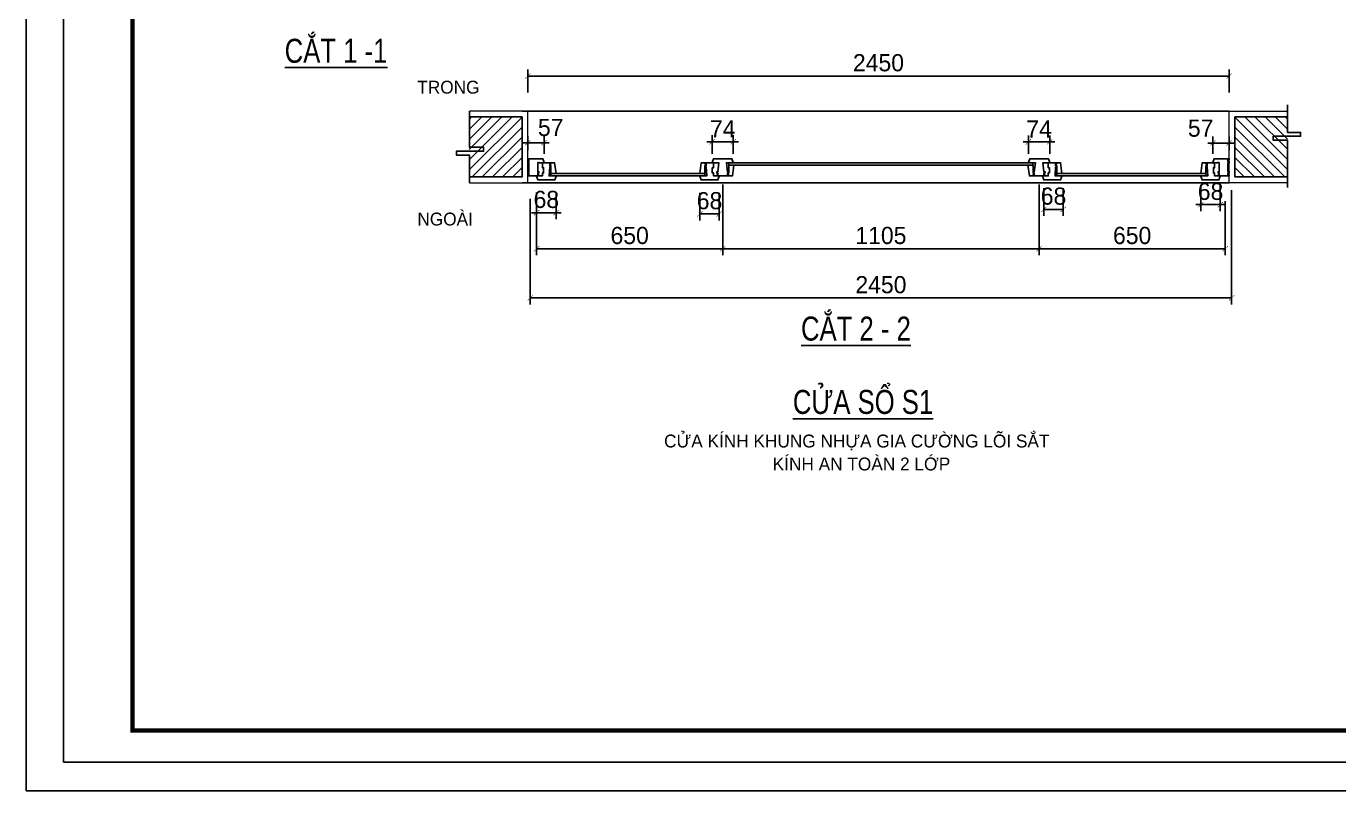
# Model space of a CAD drawing. Header units: millimetres. Extents: x -34806 to 662668, y 63228 to 99452.
# Drawn here: x 583520 to 588104, y 78156 to 80825 of the extents above; entities that cross this region are included whole.
import ezdxf

# ---------------------------------------------------------------- set-up
doc = ezdxf.new("R2010")
doc.units = ezdxf.units.MM
doc.header["$LTSCALE"] = 200
doc.header["$MEASUREMENT"] = 0
doc.header["$PDMODE"] = 3
doc.header["$PDSIZE"] = 50
doc.layers.get('0').update_dxf_attribs({"color": 95, "linetype": 'CONTINUOUS'})
doc.layers.get('DEFPOINTS').update_dxf_attribs({"linetype": 'CONTINUOUS'})
for name, color, linetype in [('8', 1, 'CONTINUOUS'), ('COT', 2, 'CONTINUOUS'), ('DIM', 1, 'CONTINUOUS'), ('KHUNGTEN', 7, 'CONTINUOUS'), ('TEXT', 7, 'CONTINUOUS'), ('TPTA-Concrete', 7, 'CONTINUOUS'), ('wood', 254, 'CONTINUOUS')]:
    doc.layers.add(name, color=color, linetype=linetype)
doc.layers.add('hacth', color=251, linetype='CONTINUOUS', lineweight=13)
doc.layers.add('hatch', color=251, linetype='CONTINUOUS', lineweight=5)
doc.styles.add('@hai text dim', font='VHAVAN.ttf')
doc.styles.add('VNCC-COM', font='VHAVAN.ttf', dxfattribs={"width": 0.8})
doc.styles.add('VNCC-SIM', font='VHAVAN.ttf', dxfattribs={"width": 0.85})
doc.dimstyles.new('DIM10', dxfattribs={"dimscale": 15, "dimtxt": 4, "dimasz": 1.2, "dimexe": 1.5, "dimexo": 2, "dimgap": 1, "dimtad": 1, "dimdec": 0, "dimzin": 0, "dimdsep": 46, "dimtxsty": '@hai text dim', "dimblk": 'ARCHTICK', "dimcen": 0.09, "dimclrd": 8, "dimclre": 8, "dimclrt": 7, "dimadec": 0, "dimazin": 0, "dimtfac": 0.25, "dimtdec": 0, "dimtix": 1, "dimtmove": 1, "dimatfit": 0, "dimldrblk": 'NONE', "dimfxl": 1, "dimtolj": 1, "dimtzin": 0, "dimlwd": -1, "dimlwe": -1, "dimarcsym": 0})

# ---------------------------------------------------------------- blocks, each defined once
blk = doc.blocks.new('_ArchTick')
at = {"layer": 'DIM', "color": 150}
blk.add_lwpolyline([(0.5, 0.5, 0.133, 0, 0), (0, 0, 0, 0.133, 0), (-0.5, -0.5, 0.133, 0.133, 0)], format="xyseb", dxfattribs=at)
blk = doc.blocks.new('*D966')
at = {"layer": '8', "color": 8}
for p, q in [((585271.3, 80594), (585271.3, 80674.2)), ((585271.3, 80651.7), (587721.3, 80651.7)), ((587721.3, 80594), (587721.3, 80674.2))]:
    blk.add_line(p, q, dxfattribs=at)
at = {"layer": 'DEFPOINTS', "color": 0}
for p in [(587721.3, 80651.7), (585271.3, 80564), (587721.3, 80564)]:
    blk.add_point(p, dxfattribs=at)
at = {"layer": '8', "color": 8, "xscale": 18, "yscale": 18, "zscale": 18, "rotation": 180}
blk.add_blockref('_ArchTick', (585271.3, 80651.7), dxfattribs=at)
at = {"layer": '8', "color": 8, "xscale": 18, "yscale": 18, "zscale": 18}
blk.add_blockref('_ArchTick', (587721.3, 80651.7), dxfattribs=at)
at = {"layer": '8', "color": 7, "insert": (586496.3, 80697.7), "char_height": 60, "attachment_point": 5, "style": '@hai text dim'}
blk.add_mtext('\\A1;2450', dxfattribs=at)
blk = doc.blocks.new('_None')
blk = doc.blocks.new('*D969')
at = {"layer": '8', "color": 8}
for p, q in [((587729.9, 80252.9), (587729.9, 79854)), ((585280, 80222.9), (585280, 79854)), ((585280, 79876.5), (587729.9, 79876.5))]:
    blk.add_line(p, q, dxfattribs=at)
at = {"layer": 'DEFPOINTS', "color": 0}
for p in [(587729.9, 80282.9), (585280, 80252.9), (587729.9, 79876.5)]:
    blk.add_point(p, dxfattribs=at)
at = {"layer": '8', "color": 8, "xscale": 18, "yscale": 18, "zscale": 18, "rotation": 180}
blk.add_blockref('_ArchTick', (585280, 79876.5), dxfattribs=at)
at = {"layer": '8', "color": 8, "xscale": 18, "yscale": 18, "zscale": 18}
blk.add_blockref('_ArchTick', (587729.9, 79876.5), dxfattribs=at)
at = {"layer": '8', "color": 7, "insert": (586504.9, 79922.5), "char_height": 60, "attachment_point": 5, "style": '@hai text dim'}
blk.add_mtext('\\A1;2450', dxfattribs=at)
blk = doc.blocks.new('*D970')
at = {"layer": '8', "color": 8}
for p, q in [((585302.3, 80244.8), (585302.3, 80151.9)), ((585370.3, 80244.2), (585370.3, 80151.9)), ((585302.3, 80174.4), (585284.3, 80174.4)), ((585302.3, 80174.4), (585370.3, 80174.4)), ((585370.3, 80174.4), (585388.3, 80174.4))]:
    blk.add_line(p, q, dxfattribs=at)
at = {"layer": 'DEFPOINTS', "color": 0}
for p in [(585302.3, 80274.8), (585370.3, 80274.2), (585370.3, 80174.4)]:
    blk.add_point(p, dxfattribs=at)
at = {"layer": '8', "color": 8, "xscale": 18, "yscale": 18, "zscale": 18}
blk.add_blockref('_ArchTick', (585302.3, 80174.4), dxfattribs=at)
at = {"layer": '8', "color": 8, "xscale": 18, "yscale": 18, "zscale": 18, "rotation": 180}
blk.add_blockref('_ArchTick', (585370.3, 80174.4), dxfattribs=at)
at = {"layer": '8', "color": 7, "insert": (585336.3, 80220.4), "char_height": 60, "attachment_point": 5, "style": '@hai text dim'}
blk.add_mtext('\\A1;68', dxfattribs=at)
blk = doc.blocks.new('*D1252')
at = {"color": 8}
for p, q in [((585271.3, 80418.8), (585253.3, 80418.8)), ((585271.3, 80392.8), (585271.3, 80441.3)), ((585271.3, 80418.8), (585328.3, 80418.8)), ((585328.3, 80380.1), (585328.3, 80441.3)), ((585328.3, 80418.8), (585346.3, 80418.8))]:
    blk.add_line(p, q, dxfattribs=at)
at = {"layer": 'DEFPOINTS', "color": 0}
for p in [(585328.3, 80418.8), (585271.3, 80362.8), (585328.3, 80350.1)]:
    blk.add_point(p, dxfattribs=at)
at = {"color": 8, "xscale": 18, "yscale": 18, "zscale": 18}
blk.add_blockref('_ArchTick', (585271.3, 80418.8), dxfattribs=at)
at = {"color": 8, "xscale": 18, "yscale": 18, "zscale": 18, "rotation": 180}
blk.add_blockref('_ArchTick', (585328.3, 80418.8), dxfattribs=at)
at = {"color": 7, "insert": (585351.5, 80471.6), "char_height": 60, "attachment_point": 5, "style": '@hai text dim'}
blk.add_mtext('\\A1;57', dxfattribs=at)
blk = doc.blocks.new('*D1253')
at = {"layer": '8', "color": 8}
for p, q in [((585915.3, 80422.1), (585897.3, 80422.1)), ((585915.3, 80380.1), (585915.3, 80444.6)), ((585915.3, 80422.1), (585989.3, 80422.1)), ((585989.3, 80379.5), (585989.3, 80444.6)), ((585989.3, 80422.1), (586007.3, 80422.1))]:
    blk.add_line(p, q, dxfattribs=at)
at = {"layer": 'DEFPOINTS', "color": 0}
for p in [(585989.3, 80422.1), (585915.3, 80350.1), (585989.3, 80349.5)]:
    blk.add_point(p, dxfattribs=at)
at = {"layer": '8', "color": 8, "xscale": 18, "yscale": 18, "zscale": 18}
blk.add_blockref('_ArchTick', (585915.3, 80422.1), dxfattribs=at)
at = {"layer": '8', "color": 8, "xscale": 18, "yscale": 18, "zscale": 18, "rotation": 180}
blk.add_blockref('_ArchTick', (585989.3, 80422.1), dxfattribs=at)
at = {"layer": '8', "color": 7, "insert": (585952.3, 80467.1), "char_height": 60, "attachment_point": 5, "style": '@hai text dim'}
blk.add_mtext('\\A1;74', dxfattribs=at)
blk = doc.blocks.new('*D971')
at = {"layer": '8', "color": 8}
for p, q in [((585872.3, 80244.2), (585872.3, 80147.4)), ((585940.3, 80244.2), (585940.3, 80147.4)), ((585940.3, 80169.9), (585872.3, 80169.9))]:
    blk.add_line(p, q, dxfattribs=at)
at = {"layer": 'DEFPOINTS', "color": 0}
for p in [(585872.3, 80274.2), (585940.3, 80274.2), (585872.3, 80169.9)]:
    blk.add_point(p, dxfattribs=at)
at = {"layer": '8', "color": 8, "xscale": 18, "yscale": 18, "zscale": 18, "rotation": 180}
blk.add_blockref('_ArchTick', (585872.3, 80169.9), dxfattribs=at)
at = {"layer": '8', "color": 8, "xscale": 18, "yscale": 18, "zscale": 18}
blk.add_blockref('_ArchTick', (585940.3, 80169.9), dxfattribs=at)
at = {"layer": '8', "color": 7, "insert": (585906.3, 80215.9), "char_height": 60, "attachment_point": 5, "style": '@hai text dim'}
blk.add_mtext('\\A1;68', dxfattribs=at)
blk = doc.blocks.new('*D1254')
at = {"color": 8}
for p, q in [((587622.3, 80272.1), (587622.3, 80179.9)), ((587690.3, 80271.5), (587690.3, 80179.9)), ((587622.3, 80202.4), (587604.3, 80202.4)), ((587622.3, 80202.4), (587690.3, 80202.4)), ((587690.3, 80202.4), (587708.3, 80202.4))]:
    blk.add_line(p, q, dxfattribs=at)
at = {"layer": 'DEFPOINTS', "color": 0}
for p in [(587622.3, 80302.1), (587690.3, 80301.5), (587690.3, 80202.4)]:
    blk.add_point(p, dxfattribs=at)
at = {"color": 8, "xscale": 18, "yscale": 18, "zscale": 18}
blk.add_blockref('_ArchTick', (587622.3, 80202.4), dxfattribs=at)
at = {"color": 8, "xscale": 18, "yscale": 18, "zscale": 18, "rotation": 180}
blk.add_blockref('_ArchTick', (587690.3, 80202.4), dxfattribs=at)
at = {"color": 7, "insert": (587656.3, 80248.4), "char_height": 60, "attachment_point": 5, "style": '@hai text dim'}
blk.add_mtext('\\A1;68', dxfattribs=at)
blk = doc.blocks.new('*D1255')
at = {"layer": '8', "color": 8}
for p, q in [((587020.3, 80421.9), (587002.3, 80421.9)), ((587020.3, 80379.5), (587020.3, 80444.4)), ((587094.3, 80421.9), (587020.3, 80421.9)), ((587094.3, 80380.1), (587094.3, 80444.4)), ((587094.3, 80421.9), (587112.3, 80421.9))]:
    blk.add_line(p, q, dxfattribs=at)
at = {"layer": 'DEFPOINTS', "color": 0}
for p in [(587020.3, 80421.9), (587020.3, 80349.5), (587094.3, 80350.1)]:
    blk.add_point(p, dxfattribs=at)
at = {"layer": '8', "color": 8, "xscale": 18, "yscale": 18, "zscale": 18}
blk.add_blockref('_ArchTick', (587020.3, 80421.9), dxfattribs=at)
at = {"layer": '8', "color": 8, "xscale": 18, "yscale": 18, "zscale": 18, "rotation": 180}
blk.add_blockref('_ArchTick', (587094.3, 80421.9), dxfattribs=at)
at = {"layer": '8', "color": 7, "insert": (587057.3, 80466.9), "char_height": 60, "attachment_point": 5, "style": '@hai text dim'}
blk.add_mtext('\\A1;74', dxfattribs=at)
blk = doc.blocks.new('*D972')
at = {"layer": '8', "color": 8}
for p, q in [((587073.8, 80260.2), (587073.8, 80163.4)), ((587141.8, 80260.2), (587141.8, 80163.4)), ((587073.8, 80185.9), (587141.8, 80185.9))]:
    blk.add_line(p, q, dxfattribs=at)
at = {"layer": 'DEFPOINTS', "color": 0}
for p in [(587073.8, 80290.2), (587141.8, 80290.2), (587141.8, 80185.9)]:
    blk.add_point(p, dxfattribs=at)
at = {"layer": '8', "color": 8, "xscale": 18, "yscale": 18, "zscale": 18, "rotation": 180}
blk.add_blockref('_ArchTick', (587073.8, 80185.9), dxfattribs=at)
at = {"layer": '8', "color": 8, "xscale": 18, "yscale": 18, "zscale": 18}
blk.add_blockref('_ArchTick', (587141.8, 80185.9), dxfattribs=at)
at = {"layer": '8', "color": 7, "insert": (587107.8, 80231.9), "char_height": 60, "attachment_point": 5, "style": '@hai text dim'}
blk.add_mtext('\\A1;68', dxfattribs=at)
blk = doc.blocks.new('*D973')
at = {"color": 8}
for p, q in [((587664.3, 80417.6), (587646.3, 80417.6)), ((587664.3, 80380.1), (587664.3, 80440.1)), ((587721.3, 80417.6), (587664.3, 80417.6)), ((587721.3, 80392.8), (587721.3, 80440.1)), ((587721.3, 80417.6), (587739.3, 80417.6))]:
    blk.add_line(p, q, dxfattribs=at)
at = {"layer": 'DEFPOINTS', "color": 0}
for p in [(587664.3, 80417.6), (587664.3, 80350.1), (587721.3, 80362.8)]:
    blk.add_point(p, dxfattribs=at)
at = {"color": 8, "xscale": 18, "yscale": 18, "zscale": 18}
blk.add_blockref('_ArchTick', (587664.3, 80417.6), dxfattribs=at)
at = {"color": 8, "xscale": 18, "yscale": 18, "zscale": 18, "rotation": 180}
blk.add_blockref('_ArchTick', (587721.3, 80417.6), dxfattribs=at)
at = {"color": 7, "insert": (587621.7, 80469.3), "char_height": 60, "attachment_point": 5, "style": '@hai text dim'}
blk.add_mtext('\\A1;57', dxfattribs=at)
blk = doc.blocks.new('*D974')
at = {"layer": '8', "color": 8}
for p, q in [((585952.3, 80272.8), (585952.3, 80025.9)), ((585302.3, 80214.8), (585302.3, 80025.9)), ((585302.3, 80048.4), (585952.3, 80048.4))]:
    blk.add_line(p, q, dxfattribs=at)
at = {"layer": 'DEFPOINTS', "color": 0}
for p in [(585952.3, 80302.8), (585302.3, 80244.8), (585952.3, 80048.4)]:
    blk.add_point(p, dxfattribs=at)
at = {"layer": '8', "color": 8, "xscale": 18, "yscale": 18, "zscale": 18, "rotation": 180}
blk.add_blockref('_ArchTick', (585302.3, 80048.4), dxfattribs=at)
at = {"layer": '8', "color": 8, "xscale": 18, "yscale": 18, "zscale": 18}
blk.add_blockref('_ArchTick', (585952.3, 80048.4), dxfattribs=at)
at = {"layer": '8', "color": 7, "insert": (585627.3, 80094.4), "char_height": 60, "attachment_point": 5, "style": '@hai text dim'}
blk.add_mtext('\\A1;650', dxfattribs=at)
blk = doc.blocks.new('*D975')
at = {"layer": '8', "color": 8}
for p, q in [((587057.3, 80272.8), (587057.3, 80025.9)), ((587707.6, 80214.8), (587707.6, 80025.9)), ((587707.6, 80048.4), (587057.3, 80048.4))]:
    blk.add_line(p, q, dxfattribs=at)
at = {"layer": 'DEFPOINTS', "color": 0}
for p in [(587057.3, 80302.8), (587707.6, 80244.8), (587057.3, 80048.4)]:
    blk.add_point(p, dxfattribs=at)
at = {"layer": '8', "color": 8, "xscale": 18, "yscale": 18, "zscale": 18, "rotation": 180}
blk.add_blockref('_ArchTick', (587057.3, 80048.4), dxfattribs=at)
at = {"layer": '8', "color": 8, "xscale": 18, "yscale": 18, "zscale": 18}
blk.add_blockref('_ArchTick', (587707.6, 80048.4), dxfattribs=at)
at = {"layer": '8', "color": 7, "insert": (587382.4, 80094.4), "char_height": 60, "attachment_point": 5, "style": '@hai text dim'}
blk.add_mtext('\\A1;650', dxfattribs=at)
blk = doc.blocks.new('*D976')
at = {"layer": '8', "color": 8}
for p, q in [((585952.3, 80272.8), (585952.3, 80025.9)), ((587057.3, 80242.8), (587057.3, 80025.9)), ((587057.3, 80048.4), (585952.3, 80048.4))]:
    blk.add_line(p, q, dxfattribs=at)
at = {"layer": 'DEFPOINTS', "color": 0}
for p in [(585952.3, 80302.8), (587057.3, 80272.8), (585952.3, 80048.4)]:
    blk.add_point(p, dxfattribs=at)
at = {"layer": '8', "color": 8, "xscale": 18, "yscale": 18, "zscale": 18, "rotation": 180}
blk.add_blockref('_ArchTick', (585952.3, 80048.4), dxfattribs=at)
at = {"layer": '8', "color": 8, "xscale": 18, "yscale": 18, "zscale": 18}
blk.add_blockref('_ArchTick', (587057.3, 80048.4), dxfattribs=at)
at = {"layer": '8', "color": 7, "insert": (586504.8, 80094.4), "char_height": 60, "attachment_point": 5, "style": '@hai text dim'}
blk.add_mtext('\\A1;1105', dxfattribs=at)
blk = doc.blocks.new('khung')
at = {"layer": 'DEFPOINTS', "color": 8}
blk.add_lwpolyline([(0, 0), (31503, 0), (31503, 22275), (0, 22275)], close=True, dxfattribs=at)
at = {"layer": 'KHUNGTEN', "color": 4, "const_width": 54.3}
blk.add_lwpolyline([(848, 388), (31117, 388), (31117, 21887), (848, 21887)], close=True, dxfattribs=at)

msp = doc.modelspace()

# ---------------------------------------------------------------- hatches: boundary and pattern name
at = {"layer": 'hatch', "ltscale": 0.5}
h = msp.add_hatch(dxfattribs=at)
h.set_pattern_fill('ANSI31', color=256, scale=200, angle=90, style=0)
h.set_pattern_definition([(225, (582107.468, 85637.777), (-17.67767, 17.67767), [])])
h.paths.add_polyline_path([(585251.3, 80299.1), (585067.5, 80299.1), (585067.5, 80387.6), (585085.4, 80387.6), (585053.1, 80399.9), (585067.5, 80411.8), (585067.5, 80509.1), (585251.3, 80509.1)])
h = msp.add_hatch(dxfattribs=at)
h.set_pattern_fill('ANSI31', color=256, scale=200, angle=90, style=0)
h.set_pattern_definition([(315, (590885.09, 85637.777), (17.67767, 17.67767), [])])
h.paths.add_polyline_path([(587741.3, 80299.1), (587925, 80299.1), (587925, 80387.6), (587907.2, 80387.6), (587939.4, 80399.9), (587925, 80411.8), (587925, 80509.1), (587741.3, 80509.1)])

# ---------------------------------------------------------------- linework, layer by layer
msp.add_lwpolyline([(592688.4, 78155.5), (583519.7, 78155.5), (583519.7, 84697.1), (592688.4, 84697.1)], close=True)
at = {"layer": '8'}
for points in [[(587925, 80262.3), (587925, 80427.1), (587875.2, 80427.1), (587875.2, 80441.3), (587970.6, 80441.3), (587970.6, 80454.8), (587925, 80454.8), (587925, 80551.1)], [(585067.5, 80529.1), (585067.5, 80403), (585117.3, 80403), (585117.3, 80388.8), (585022, 80388.8), (585022, 80375.4), (585067.5, 80375.4), (585067.5, 80279.1)]]:
    msp.add_lwpolyline(points, dxfattribs=at)
at = {"layer": 'COT'}
for points in [[(585067.5, 80299.1), (585251.3, 80299.1), (585251.3, 80509.1), (585067.5, 80509.1)], [(587925, 80299.1), (587741.3, 80299.1), (587741.3, 80509.1), (587925, 80509.1)]]:
    msp.add_lwpolyline(points, dxfattribs=at)
at = {"layer": 'hatch'}
for points in [[(585067.5, 80279.1), (585271.3, 80279.1), (585271.3, 80529.1), (585067.5, 80529.1)], [(587721.3, 80529.1), (585251.3, 80529.1), (587721.3, 80529.1)], [(587925, 80279.1), (587721.3, 80279.1), (587721.3, 80529.1), (587925, 80529.1)], [(587721.3, 80279.1), (585251.3, 80279.1), (587721.3, 80279.1)]]:
    msp.add_lwpolyline(points, dxfattribs=at)
at = {"layer": 'TPTA-Concrete', "ltscale": 0.5}
for p, q in [((585974.2, 80340.8), (585974.2, 80348.8)), ((587035.4, 80340.8), (587035.4, 80348.8)), ((585890.3, 80302.8), (585890.3, 80310.8)), ((587119.3, 80302.8), (587119.3, 80310.8)), ((587119.3, 80302.8), (587119.3, 80310.8))]:
    msp.add_line(p, q, dxfattribs=at)
at = {"layer": 'TPTA-Concrete'}
for points in [[(585310.3, 80302.8), (585271.3, 80302.8), (585271.3, 80306.4), (585275.5, 80306.4), (585275.5, 80313.5), (585271.3, 80313.5), (585271.3, 80317.4), (585275.5, 80317.4), (585275.5, 80348.2), (585271.3, 80348.2), (585271.3, 80352.1), (585275.5, 80352.1), (585275.5, 80359.2), (585271.3, 80359.2), (585271.3, 80362.8), (585323.7, 80362.8), (585328.3, 80350.1), (585328.3, 80348.8), (585311.7, 80348.8, 0.420946), (585306, 80349.4), (585306, 80317.4), (585310.3, 80317.4), (585310.3, 80313.5), (585306, 80313.5), (585306, 80306.4), (585310.3, 80306.4), (585310.3, 80302.8)], [(587682.3, 80302.8), (587721.3, 80302.8), (587721.3, 80306.4), (587717, 80306.4), (587717, 80313.5), (587721.3, 80313.5), (587721.3, 80317.4), (587717, 80317.4), (587717, 80348.2), (587721.3, 80348.2), (587721.3, 80352.1), (587717, 80352.1), (587717, 80359.2), (587721.3, 80359.2), (587721.3, 80362.8), (587668.8, 80362.8), (587664.3, 80350.1), (587664.3, 80348.8), (587680.8, 80348.8, -0.420946), (587686.5, 80349.4), (587686.5, 80317.4), (587682.3, 80317.4), (587682.3, 80313.5), (587686.5, 80313.5), (587686.5, 80306.4), (587682.3, 80306.4), (587682.3, 80302.8)]]:
    msp.add_lwpolyline(points, format="xyb", dxfattribs=at)
for points in [[(585370.3, 80302.8), (585370.3, 80301.5), (585365.7, 80288.8), (585306.8, 80288.8), (585302.3, 80301.5), (585302.3, 80302.8), (585322.3, 80302.8), (585322.3, 80313.5), (585326.5, 80313.5), (585326.5, 80331.1), (585322.3, 80331.1), (585322.3, 80348.8), (585352.3, 80348.8), (585352.3, 80345.2), (585348, 80345.2), (585348, 80338.1), (585352.3, 80338.1), (585352.3, 80334.2), (585348, 80334.2), (585346.1, 80302.8), (585370.3, 80302.8)], [(585352.3, 80310.8), (585370.3, 80310.8), (585365.3, 80348.8), (585352.3, 80348.8), (585352.3, 80344.8), (585349.7, 80344.8), (585349.7, 80338.8), (585352.3, 80338.8), (585352.3, 80310.8)], [(585872.3, 80302.8), (585872.3, 80301.5), (585876.8, 80288.8), (585935.7, 80288.8), (585940.3, 80301.5), (585940.3, 80302.8), (585920.3, 80302.8), (585920.3, 80313.5), (585916, 80313.5), (585916, 80331.1), (585920.3, 80331.1), (585920.3, 80348.8), (585890.3, 80348.8), (585890.3, 80345.2), (585894.5, 80345.2), (585894.5, 80338.1), (585890.3, 80338.1), (585890.3, 80334.2), (585894.5, 80334.2), (585896.4, 80302.8), (585872.3, 80302.8)], [(585890.3, 80310.8), (585872.3, 80310.8), (585877.3, 80348.8), (585890.3, 80348.8), (585890.3, 80344.8), (585892.8, 80344.8), (585892.8, 80338.8), (585890.3, 80338.8), (585890.3, 80310.8)], [(585931.3, 80306.4), (585931.3, 80302.8), (585973.3, 80302.8), (585973.3, 80306.4), (585969, 80306.4), (585969, 80313.5), (585973.3, 80313.5), (585973.3, 80317.4), (585969, 80317.4), (585965, 80348.8), (585989.3, 80348.8), (585989.3, 80350.1), (585984.7, 80362.8), (585919.8, 80362.8), (585915.3, 80350.1), (585915.3, 80348.8), (585938.7, 80348.8), (585935.5, 80317.4), (585931.3, 80317.4), (585931.3, 80313.5), (585935.5, 80313.5), (585935.5, 80306.4), (585931.3, 80306.4)], [(585973.3, 80340.8), (585991.3, 80340.8), (585986.3, 80302.8), (585973.3, 80302.8), (585973.3, 80306.8), (585970.7, 80306.8), (585970.7, 80312.8), (585973.3, 80312.8), (585973.3, 80340.8)], [(587036.3, 80340.8), (587018.3, 80340.8), (587023.3, 80302.8), (587036.3, 80302.8), (587036.3, 80306.8), (587038.8, 80306.8), (587038.8, 80312.8), (587036.3, 80312.8), (587036.3, 80340.8)], [(587078.3, 80306.4), (587078.3, 80302.8), (587036.3, 80302.8), (587036.3, 80306.4), (587040.5, 80306.4), (587040.5, 80313.5), (587036.3, 80313.5), (587036.3, 80317.4), (587040.5, 80317.4), (587044.6, 80348.8), (587020.3, 80348.8), (587020.3, 80350.1), (587024.8, 80362.8), (587089.7, 80362.8), (587094.3, 80350.1), (587094.3, 80348.8), (587070.8, 80348.8), (587074, 80317.4), (587078.3, 80317.4), (587078.3, 80313.5), (587074, 80313.5), (587074, 80306.4), (587078.3, 80306.4)], [(587137.3, 80302.8), (587137.3, 80301.5), (587132.7, 80288.8), (587073.8, 80288.8), (587069.3, 80301.5), (587069.3, 80302.8), (587089.3, 80302.8), (587089.3, 80313.5), (587093.5, 80313.5), (587093.5, 80331.1), (587089.3, 80331.1), (587089.3, 80348.8), (587119.3, 80348.8), (587119.3, 80345.2), (587115, 80345.2), (587115, 80338.1), (587119.3, 80338.1), (587119.3, 80334.2), (587115, 80334.2), (587113.1, 80302.8), (587137.3, 80302.8)], [(587137.3, 80302.8), (587137.3, 80301.5), (587132.7, 80288.8), (587073.8, 80288.8), (587069.3, 80301.5), (587069.3, 80302.8), (587089.3, 80302.8), (587089.3, 80313.5), (587093.5, 80313.5), (587093.5, 80331.1), (587089.3, 80331.1), (587089.3, 80348.8), (587119.3, 80348.8), (587119.3, 80345.2), (587115, 80345.2), (587115, 80338.1), (587119.3, 80338.1), (587119.3, 80334.2), (587115, 80334.2), (587113.1, 80302.8), (587137.3, 80302.8)], [(587119.3, 80310.8), (587137.3, 80310.8), (587132.3, 80348.8), (587119.3, 80348.8), (587119.3, 80344.8), (587116.7, 80344.8), (587116.7, 80338.8), (587119.3, 80338.8), (587119.3, 80310.8)], [(587119.3, 80310.8), (587137.3, 80310.8), (587132.3, 80348.8), (587119.3, 80348.8), (587119.3, 80344.8), (587116.7, 80344.8), (587116.7, 80338.8), (587119.3, 80338.8), (587119.3, 80310.8)], [(587640.3, 80310.8), (587622.3, 80310.8), (587627.3, 80348.8), (587640.3, 80348.8), (587640.3, 80344.8), (587642.8, 80344.8), (587642.8, 80338.8), (587640.3, 80338.8), (587640.3, 80310.8)], [(587622.3, 80302.8), (587622.3, 80301.5), (587626.8, 80288.8), (587685.7, 80288.8), (587690.3, 80301.5), (587690.3, 80302.8), (587670.3, 80302.8), (587670.3, 80313.5), (587666, 80313.5), (587666, 80331.1), (587670.3, 80331.1), (587670.3, 80348.8), (587640.3, 80348.8), (587640.3, 80345.2), (587644.5, 80345.2), (587644.5, 80338.1), (587640.3, 80338.1), (587640.3, 80334.2), (587644.5, 80334.2), (587646.4, 80302.8), (587622.3, 80302.8)]]:
    msp.add_lwpolyline(points, dxfattribs=at)
at = {"layer": 'TPTA-Concrete', "ltscale": 0.5}
for points in [[(585973.3, 80302.8), (585920.3, 80302.8)], [(587036.3, 80302.8), (587089.3, 80302.8)]]:
    msp.add_lwpolyline(points, dxfattribs=at)
at = {"layer": 'wood', "ltscale": 0.5}
for points in [[(587035.4, 80348.8), (585974.2, 80348.8), (585974.2, 80340.8), (587035.4, 80340.8)], [(585890.3, 80302.8), (585352.3, 80302.8), (585352.3, 80310.8), (585890.3, 80310.8)], [(587119.3, 80310.8), (587640.3, 80310.8), (587640.3, 80302.8), (587119.3, 80302.8)]]:
    msp.add_lwpolyline(points, dxfattribs=at)

# ---------------------------------------------------------------- block references
at = {"layer": 'hacth', "xscale": 0.2846925092453603, "yscale": 0.2846925238118274, "zscale": 0.2846925253884692}
msp.add_blockref('khung', (583649.7, 78255.5), dxfattribs=at)

# ---------------------------------------------------------------- texts
at = {"layer": 'TEXT', "style": 'VNCC-COM', "width": 0.8}
for s, p in [('%%UC¾t 1 -1', (584422.3, 80697.8)), ('%%UC¾t 2 - 2', (586225.8, 79727.7)), ('%%Ucöa Sæ S1', (586197.3, 79471.6))]:
    msp.add_text(s, height=83.807, dxfattribs=at).set_placement(p)
at = {"layer": 'TEXT', "style": 'VNCC-SIM'}
for s, p in [('Trong', (584885.5, 80590.1)), ('ngoµi', (584885.8, 80129.6)), ('cöa kÝnh khung nhùa gia c\xadêng lâi s¾t', (585747.5, 79354.4)), ('kÝnh an toµn 2 líp', (586127, 79274.2))]:
    msp.add_text(s, height=45, dxfattribs=at).set_placement(p)

# ---------------------------------------------------------------- dimensions: what is measured, and where the dimension line sits
dim = msp.add_linear_dim(base=(585328.3, 80418.8), p1=(585271.3, 80362.8), p2=(585328.3, 80350.1), dimstyle='DIM10')
dim.commit()
dim.dimension.update_dxf_attribs({"geometry": '*D1252', "text_midpoint": (585351.5, 80426.1), "dimtype": 128})
dim = msp.add_linear_dim(base=(587664.3, 80417.6), p1=(587721.3, 80362.8), p2=(587664.3, 80350.1), angle=180, dimstyle='DIM10')
dim.commit()
dim.dimension.update_dxf_attribs({"geometry": '*D973', "text_midpoint": (587621.7, 80423.7), "dimtype": 128})
dim = msp.add_linear_dim(base=(587690.3, 80202.4), p1=(587622.3, 80302.1), p2=(587690.3, 80301.5), dimstyle='DIM10')
dim.commit()
dim.dimension.update_dxf_attribs({"geometry": '*D1254', "text_midpoint": (587656.3, 80248.4)})
at = {"layer": '8'}
for base, p1, p2, picture, middle in [((587721.3, 80651.7), (585271.3, 80564), (587721.3, 80564), '*D966', (586496.3, 80697.7)), ((585989.3, 80422.1), (585915.3, 80350.1), (585989.3, 80349.5), '*D1253', (585952.3, 80467.1)), ((587729.9, 79876.5), (585280, 80252.9), (587729.9, 80282.9), '*D969', (586504.9, 79922.5)), ((585370.3, 80174.4), (585302.3, 80274.8), (585370.3, 80274.2), '*D970', (585336.3, 80220.4)), ((585952.3, 80048.4), (585302.3, 80244.8), (585952.3, 80302.8), '*D974', (585627.3, 80094.4))]:
    dim = msp.add_linear_dim(base=base, p1=p1, p2=p2, dimstyle='DIM10', dxfattribs=at)
    dim.commit()
    dim.dimension.update_dxf_attribs({"geometry": picture, "text_midpoint": middle})
for base, p1, p2, picture, middle in [((587020.3, 80421.9), (587094.3, 80350.1), (587020.3, 80349.5), '*D1255', (587057.3, 80466.9)), ((585952.3, 80048.4), (587057.3, 80272.8), (585952.3, 80302.8), '*D976', (586504.8, 80094.4)), ((587057.3, 80048.4), (587707.6, 80244.8), (587057.3, 80302.8), '*D975', (587382.4, 80094.4))]:
    dim = msp.add_linear_dim(base=base, p1=p1, p2=p2, angle=180, dimstyle='DIM10', dxfattribs=at)
    dim.commit()
    dim.dimension.update_dxf_attribs({"geometry": picture, "text_midpoint": middle})
dim = msp.add_linear_dim(base=(585872.3, 80169.9), p1=(585940.3, 80274.2), p2=(585872.3, 80274.2), angle=180, dimstyle='DIM10', dxfattribs=at)
dim.commit()
dim.dimension.update_dxf_attribs({"geometry": '*D971', "text_midpoint": (585906.3, 80169.9), "dimtype": 128})
dim = msp.add_linear_dim(base=(587141.8, 80185.9), p1=(587073.8, 80290.2), p2=(587141.8, 80290.2), dimstyle='DIM10', dxfattribs=at)
dim.commit()
dim.dimension.update_dxf_attribs({"geometry": '*D972', "text_midpoint": (587107.8, 80185.9), "dimtype": 128})

doc.saveas('drawing.dxf')
